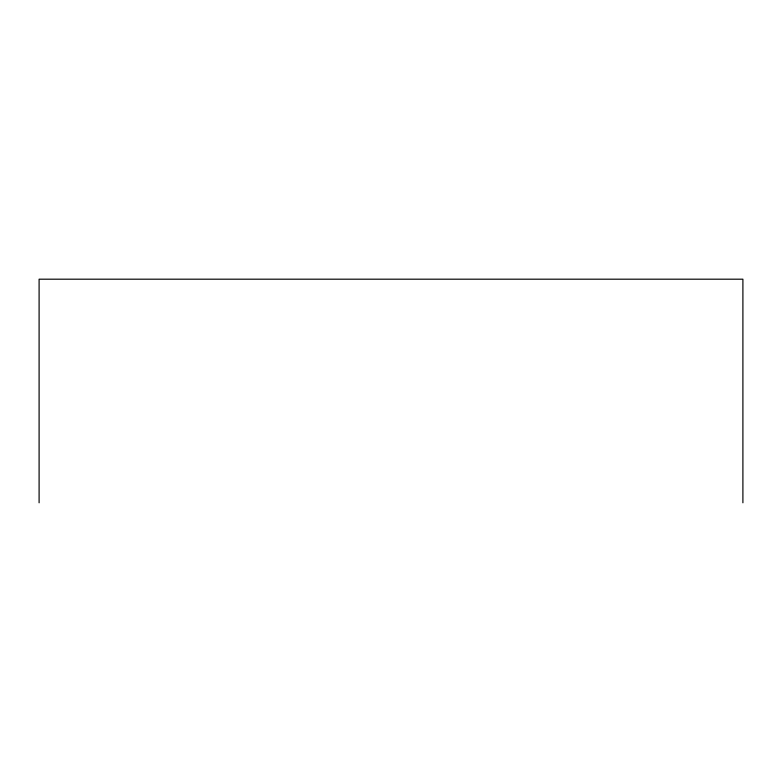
<?xml version="1.0" encoding="UTF-8"?>
<svg xmlns="http://www.w3.org/2000/svg" width="782" height="782" viewBox="0 0 782 782"><rect width="100%" height="100%" fill="white"/><g stroke="black" fill="none" stroke-linecap="round" stroke-linejoin="round"><path stroke-width="1.17" d="M742.9 502.806L742.9 279.194L39.1 279.194L39.1 502.806"/></g></svg>
